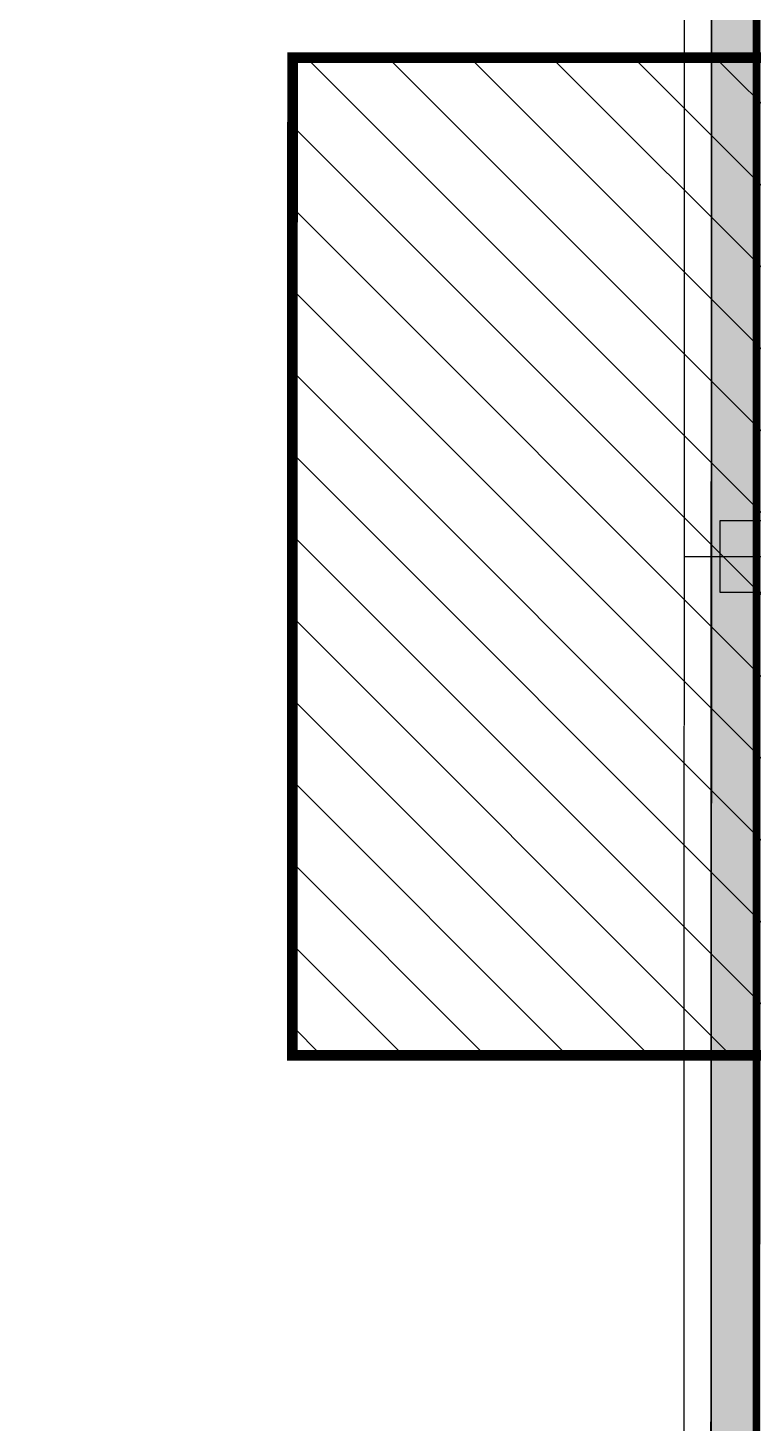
# Model space of a CAD drawing. Header units: centimetres. Extents: x -6122352 to 6876996, y -1694241 to 2592194.
# Drawn here: x 175611 to 176629, y -53977 to -52019 of the extents above; entities that cross this region are included whole.
import ezdxf

# ---------------------------------------------------------------- set-up
doc = ezdxf.new("R2010")
doc.units = ezdxf.units.CM
doc.header["$MEASUREMENT"] = 0
doc.header["$PDMODE"] = 66
doc.header["$PDSIZE"] = 100
doc.layers.add('08-Compound Wall-2', color=6, linetype='Continuous', lineweight=25, true_color=0xff00ff)
for name, color, linetype in [('@MI-FOOTINGS', 7, 'Continuous'), ('@MI-MEP', 7, 'Continuous'), ('@MI-REF LAYER', 7, 'Continuous'), ('@MI-TYPE-02', 6, 'Continuous')]:
    doc.layers.add(name, color=color, linetype=linetype)
doc.layers.add('A-ANNO-TEXT', color=3, linetype='Continuous', lineweight=25)

# ---------------------------------------------------------------- blocks, each defined once
blk = doc.blocks.new('23585-XR-AR-BOUNDARY WALLS AND SETBACKS')
at = {"layer": '08-Compound Wall-2'}
blk.add_lwpolyline([(496559.739208506, 2768982.327076891), (496542.1177823653, 2768998.473096721), (496536.004029565, 2768991.800742978), (496531.950629939, 2768987.376943386), (496527.8972299393, 2768982.953143387), (496523.8438284184, 2768978.529541727), (496519.7902282792, 2768974.105741575), (496513.7425409908, 2768967.50540123), (496531.3636134808, 2768951.358759696)], dxfattribs=at)
blk = doc.blocks.new('A$C9d9485f6')
at = {"layer": 'A-ANNO-TEXT', "rotation": 312.4881850805905}
blk.add_blockref('23585-XR-AR-BOUNDARY WALLS AND SETBACKS', (-2377088.534775567, -1504219.252137818), dxfattribs=at)
blk = doc.blocks.new('A$C4ad59038')
at = {"color": 1, "true_color": 0xeb0000, "const_width": 0.01}
blk.add_lwpolyline([(33.17642797250301, 0.03671054542064667), (27.17643891414627, 0.0302905784919858), (21.17643782356754, 0.02358802454546094), (15.17643673485145, 0.01688547106459737), (9.176435644738376, 0.01018291618674994), (0.02652762923389673, 2.328306436538696e-10), (0, 23.99999232846312), (9.149760706815869, 24.01003996655345), (15.14976179599762, 24.01674252003431), (21.14976288657635, 24.02344507421367), (27.1498992536217, 24.03000031830743), (33.14990034373477, 24.03670287341811), (42.29995566885918, 24.04702106770128), (42.32648329855874, 0.04702874016948044)], close=True, dxfattribs=at)
blk = doc.blocks.new('A$C648f3c42')
at = {"color": 1, "true_color": 0xeb0000, "const_width": 0.01}
blk.add_lwpolyline([(33.15262363292277, 0.0001893071457743645), (27.15261880028993, 0.0001524444669485092), (21.15261396672577, 0.0001155796926468611), (15.15260913362727, 7.871724665164948e-05), (9.152604300063103, 4.185270518064499e-05), (0, 0), (0.0005651502870023251, 24.00012975768186), (9.152604304254055, 24.00019629951566), (15.15274425270036, 24.00008570449427), (21.15260162623599, 23.9999874541536), (27.15260645840317, 24.00002431729808), (33.15261129243299, 24.00006118137389), (42.30280754901469, 24.00006668013521), (42.30267243040726, 5.969149060547352e-05)], close=True, dxfattribs=at)
blk = doc.blocks.new('A$C547b7078')
at = {"color": 1, "true_color": 0xeb0000, "const_width": 0.01}
blk.add_lwpolyline([(35.15050103946123, -21.37135449005291), (29.15049620682839, -21.37139135273173), (23.15049137326423, -21.37142821727321), (17.15048654016573, -21.37146507995203), (11.15048170660157, -21.3715019444935), (1.997877406538464, -21.37154379719868), (1.998442556825466, 2.628585960250348), (11.15048171079252, 2.628652502316982), (17.15062165923882, 2.628541907295585), (23.15047903277446, 2.628443656954914), (29.15048386494163, 2.628480520099401), (35.15048869897146, 2.628517384175211), (44.30068495555315, 2.628522882703692), (44.30054983694572, -21.37148410547525)], close=True, dxfattribs=at)
blk = doc.blocks.new('A$C253a53b4')
at = {"color": 1, "true_color": 0xeb0000, "const_width": 0.01}
blk.add_lwpolyline([(-2.578967043431476, -17.71013962291181), (-8.57895610225387, -17.71655958984047), (-14.5789571928326, -17.723262143787), (-20.57895828154869, -17.72996469726786), (-26.57895937166177, -17.73666725214571), (-35.72886738716625, -17.74685016833246), (-35.75539501640014, 6.253142159897834), (-26.60563430911861, 6.263189798220992), (-20.60563322040252, 6.269892351701856), (-14.60563212982379, 6.276594905648381), (-8.605495762778446, 6.283150149974972), (-2.605494672665372, 6.289852704852819), (6.544560652924702, 6.300170899368823), (6.571088282158598, -17.69982142839581)], close=True, dxfattribs=at)
blk = doc.blocks.new('T2-FOOTING PLAN')
at = {"layer": '@MI-FOOTINGS', "transparency": 33554679}
h = blk.add_hatch(dxfattribs=at)
h.set_pattern_fill('ANSI31', color=8, scale=650)
h.set_pattern_definition([(45, (0, 0), (-57.45242597140699, 57.45242597140699), [])])
h.paths.add_polyline_path([(-700, 650), (700, 650), (700, -650), (-700, -650)])
at = {"layer": '@MI-FOOTINGS', "color": 160, "true_color": 0x3340f0, "const_width": 15}
blk.add_lwpolyline([(-700, 650), (700, 650), (700, -650), (-700, -650)], close=True, dxfattribs=at)
at = {"layer": '@MI-FOOTINGS', "color": 30}
blk.add_point((0, 0), dxfattribs=at)
blk = doc.blocks.new('T2-PARTITION WALL')
at = {"layer": '@MI-TYPE-02'}
h = blk.add_hatch(color=256, dxfattribs=at)
h.dxf.hatch_style = 1
h.paths.add_polyline_path([(-71.02508106571622, -42098.55009387963), (-68.87369340774603, -48000.4032188518), (51.12629905209178, -48000.44575863145), (48.97491139412159, -42098.59263365931)])
h.paths.add_polyline_path([(-68.89454710215796, -36088.55047151487), (-71.02153608424123, -42088.55009450795), (48.97845637565479, -42088.5926342876), (51.10544535767986, -36088.59301129446)])
h.paths.add_polyline_path([(-66.7640131386579, -30078.55084915002), (-68.89100212074118, -36078.55047214316), (51.10899033915484, -36078.59301192281), (53.23597932123812, -30078.59338892964)])
h.paths.add_polyline_path([(-64.63347917504143, -24068.55122678523), (-66.7604681570665, -30068.55084977832), (53.23952430277131, -30068.59338955799), (55.36651328485459, -24068.59376656482)])
h.paths.add_polyline_path([(-64.59134481713409, -23929.04480615037), (-63.51631047029514, -17929.04490245861), (56.48368760355515, -17929.06640314552), (55.40865325671621, -23929.06630683731)])
h.paths.add_polyline_path([(-63.51451874629129, -17919.04490261909), (-62.43948439945234, -11919.04499892736), (57.56051367439795, -11919.0664996143), (56.48547932755901, -17919.06640330606)])
h.paths.add_polyline_path([(-62.43769267533207, -11909.04499908781), (-61.36265832849313, -5909.045095396083), (58.63733974535717, -5909.066596083023), (57.56230539846001, -11909.06649977478)])
h.paths.add_polyline_path([(-61.36086660448927, -5899.04509555659), (-60.01430928823538, 0.01075290745939128), (59.98568878561491, -0.01074777948088013), (58.63913146936102, -5899.066596243531)])
at = {"layer": '@MI-TYPE-02', "const_width": 2.5}
blk.add_lwpolyline([(-66.7640131386579, -30078.55084915002), (-68.89100212074118, -36078.55047214316), (51.10899033915484, -36078.59301192281), (53.23597932123812, -30078.59338892964)], close=True, dxfattribs=at)
at = {"layer": '@MI-FOOTINGS', "rotation": 89.98973417812736}
blk.add_blockref('T2-FOOTING PLAN', (-6.493774196133018, -34578.58274707786), dxfattribs=at)

msp = doc.modelspace()

# ---------------------------------------------------------------- block references
msp.add_blockref('T2-PARTITION WALL', (176638.8947806916, -18181.97375800248))
at = {"layer": '@MI-MEP', "color": 10, "xscale": 1000, "yscale": 1000, "zscale": 1000}
for name, p, rotation in [('A$C4ad59038', (176605.9812736511, -66181.96704957777), 359.9295836861422), ('A$C648f3c42', (134328.4023353714, -66172.00613632877), 359.9898100328849)]:
    msp.add_blockref(name, p, dxfattribs=dict(at, rotation=rotation))
at = {"layer": '@MI-REF LAYER', "xscale": 1000, "yscale": 1000, "zscale": 1000}
msp.add_blockref('A$C9d9485f6', (-23958.95045533385, 48155.57226163784), dxfattribs=at)
at = {"layer": '@MI-REF LAYER', "color": 10}
for name, p, xscale, yscale, zscale, rotation in [('A$C253a53b4', (212382.7838886782, -48478.68169256479), 999.9999999999998, 999.9999999999998, 999.9999999999998, 359.9261574199823), ('A$C547b7078', (132334.325857243, -44800.10735790376), 1000, 1000, 1000, 359.9898100364956)]:
    msp.add_blockref(name, p, dxfattribs=dict(at, xscale=xscale, yscale=yscale, zscale=zscale, rotation=rotation))

doc.saveas('drawing.dxf')
